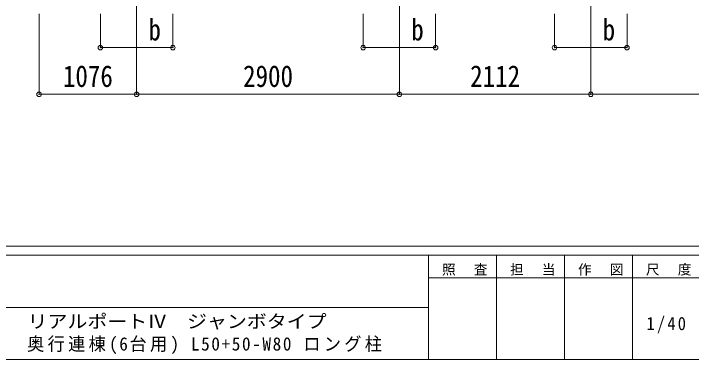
# Model space of a CAD drawing. Units: millimetres at full size. Extents: x -13976 to 14131, y -9754 to 9646.
# Drawn here: x 1 to 7481, y -9754 to -5937 of the extents above; entities that cross this region are included whole.
import ezdxf
from ezdxf.enums import TextEntityAlignment as Align

# ---------------------------------------------------------------- set-up
doc = ezdxf.new("R2010")
doc.units = ezdxf.units.MM
doc.header["$LTSCALE"] = 50
doc.header["$PDMODE"] = 32
doc.header["$PDSIZE"] = 50
for name, color, linetype, lineweight in [('0-8_PARTS2', 2, 'Continuous', 9), ('0-A_寸法', 6, 'Continuous', 9), ('F-0_240', 7, 'Continuous', 9)]:
    doc.layers.add(name, color=color, linetype=linetype, lineweight=lineweight)
doc.styles.add('ＭＳ ゴシック', font='')
doc.styles.get('ＭＳ ゴシック').set_extended_font_data('MS Gothic')

msp = doc.modelspace()

# ---------------------------------------------------------------- linework, layer by layer
at = {"layer": '0-8_PARTS2'}
for p, q in [((1359.05, -2497.2), (1359.05, -6003.23)), ((4259.05, -2497.2), (4259.05, -6008.76)), ((6371.05, -2497.2), (6371.05, -6008.76))]:
    msp.add_line(p, q, dxfattribs=at)
at = {"layer": '0-A_寸法'}
for p, q in [((283.05, -6828.11), (283.05, -5938.72)), ((959.05, -6313.12), (959.05, -5938.72)), ((1359.05, -6828.11), (1359.05, -5938.72)), ((1759.05, -6313.12), (1759.05, -5938.72)), ((3859.05, -6313.12), (3859.05, -5938.72)), ((4259.05, -6828.11), (4259.05, -5938.72)), ((4659.05, -6313.12), (4659.05, -5938.72)), ((5971.05, -6313.12), (5971.05, -5938.72)), ((6371.05, -6828.11), (6371.05, -5938.72)), ((6771.05, -6313.12), (6771.05, -5938.72)), ((959.05, -6313.12), (1759.05, -6313.12)), ((3859.05, -6313.12), (4659.05, -6313.12)), ((6771.05, -6313.12), (5971.05, -6313.12)), ((283.05, -6828.11), (1359.05, -6828.11)), ((1359.05, -6828.11), (4259.05, -6828.11)), ((6371.05, -6828.11), (4259.05, -6828.11)), ((9271.05, -6828.11), (6371.05, -6828.11))]:
    msp.add_line(p, q, dxfattribs=at)
for p in [(959.05, -6313.12), (1759.05, -6313.12), (3859.05, -6313.12), (4659.05, -6313.12), (5971.05, -6313.12), (6771.05, -6313.12), (283.05, -6828.11), (1359.05, -6828.11), (4259.05, -6828.11), (6371.05, -6828.11)]:
    msp.add_point(p, dxfattribs=at)
at = {"layer": 'F-0_240', "color": 5}
for p, q in [((-13975.76, -8504.43), (13424.24, -8504.43)), ((-13975.76, -8604.43), (8979.65, -8604.43)), ((4579.65, -8604.43), (4579.65, -9754.43)), ((5329.65, -8604.43), (5329.65, -9754.43)), ((6079.65, -8604.43), (6079.65, -9754.43)), ((6829.64, -8604.43), (6829.64, -9754.43)), ((4579.65, -8854.43), (7579.65, -8854.43)), ((-5670.35, -9179.43), (4579.65, -9179.43)), ((-13975.76, -9754.43), (13424.24, -9754.43))]:
    msp.add_line(p, q, dxfattribs=at)

# ---------------------------------------------------------------- texts
at = {"layer": '0-A_寸法', "color": 7, "style": 'ＭＳ ゴシック', "width": 0.85}
for s, p in [('b', (1490.3, -6305.12)), ('b', (4390.3, -6305.12)), ('b', (6502.3, -6305.12)), ('1076', (546.05, -6818.11)), ('2900', (2534.05, -6818.11)), ('2112', (5040.05, -6818.11))]:
    msp.add_text(s, height=238.3, dxfattribs=at).set_placement(p, align=Align.BOTTOM_LEFT)
at = {"layer": 'F-0_240', "style": 'ＭＳ ゴシック', "width": 1.1}
msp.add_text('リアルポートⅣ\u3000ジャンボタイプ', height=146.6, dxfattribs=at).set_placement((156.21, -9451.74), align=Align.BOTTOM_LEFT)
at = {"layer": 'F-0_240', "attachment_point": 7, "style": 'ＭＳ ゴシック'}
for s, insert, char_height in [('\\T1.17;照\u3000査', (4729.65, -8829.43), 110), ('\\T1.17;担\u3000当', (5479.65, -8829.43), 110), ('\\T1.17;作\u3000図', (6229.65, -8829.43), 110), ('\\T1.17;尺\u3000度', (6979.65, -8829.43), 110), ('\\T1.28;\\W0.9;1/40', (6985.9, -9466.93), 146.6), ('\\T1.19;\\W0.95;奥行連棟(6台用)\\~L50+50-W80\\~ロング柱', (151.11, -9695.08), 146.6)]:
    msp.add_mtext(s, dxfattribs=dict(at, insert=insert, char_height=char_height))

doc.saveas('drawing.dxf')
